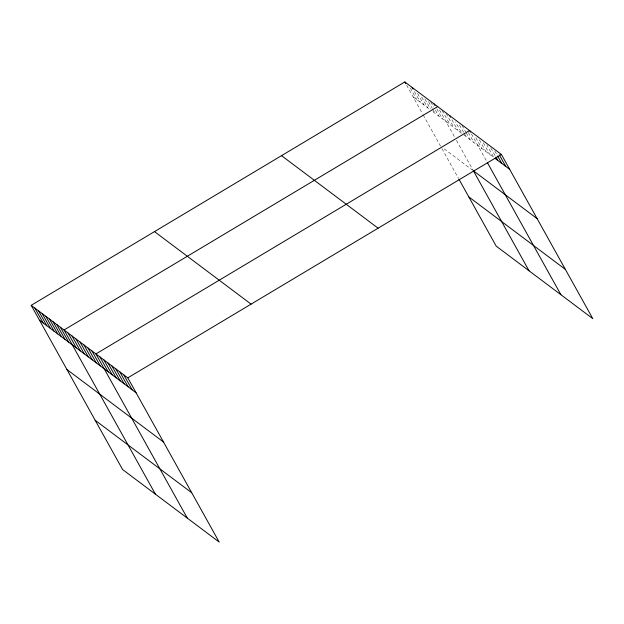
<?xml version="1.0" encoding="UTF-8"?>
<svg xmlns="http://www.w3.org/2000/svg" width="624" height="624" viewBox="0 0 624 624"><rect width="100%" height="100%" fill="white"/><g stroke="black" fill="none" stroke-linecap="round" stroke-linejoin="round"><path stroke-width="0.47" stroke-dasharray="3.12 2.34" d="M413.119 96.868L429.905 109.465M432.83 111.657L461.9 133.489L455.442 121.883M463.889 134.987L493.779 157.427L486.853 144.986M444.187 148.863L472.649 170.235M494.824 150.977L497.133 155.119M490.838 147.982L495.456 156.273M483.335 142.826L489.793 154.432M479.349 139.838L485.807 151.445M475.823 137.67L481.822 148.45M471.377 133.856L486.517 161.054M468.32 132.522L473.85 142.467M462.025 125.385L465.715 132.015M466.175 132.842L469.872 139.472M459.428 124.878L463.577 132.335M464.038 133.169L465.886 136.484M451.916 119.722L457.915 130.502M446.09 113.412L453.929 127.507M442.104 110.425L449.951 124.519M439.507 109.918L454.646 137.124M456.472 140.408L472.922 169.962M436.777 108.833L442.315 118.786M430.817 101.954L433.586 106.922M435.435 110.237L438.664 116.041M428.555 101.696L432.245 108.326M432.713 109.161L435.014 113.303M424.905 98.959L430.443 108.904M421.723 97.048L427.721 107.827M417.612 93.475L424.07 105.082M414.422 91.564L420.42 102.344M410.311 88L416.77 99.606M406.661 85.262L422.721 114.106M423.173 114.925L440.544 146.125M441.956 148.66L458.429 178.269"/><path stroke-width="0.94" d="M31.2 305.331L127.787 377.855L219.18 542.061L122.593 469.529L31.2 305.331L404.82 81.939L501.407 154.471L592.8 318.669L496.213 246.145L458.905 179.119M437.658 106.603L64.038 329.987L155.431 494.192M127.787 377.855L501.407 154.471M495.105 158.426L509.714 169.393M537.131 218.657L473.382 170.789L529.051 270.8M468.788 196.88L565.383 269.412M281.525 155.657L378.113 228.189M154.495 231.613L251.082 304.138M39.507 320.252L136.094 392.777M66.924 369.517L163.519 442.042M95.176 420.272L191.763 492.796M499.27 154.791L505.729 166.397M497.593 155.945L501.743 163.41M495.916 157.1L497.757 160.415M470.457 132.194L469.529 130.533L95.917 353.925L187.309 518.123M487.438 162.7L560.921 294.739M449.608 115.58L450.536 117.234M434.008 103.865L434.928 105.518M412.113 87.422L413.041 89.084M404.82 81.939L405.74 83.6M123.809 374.868L132.109 389.789M119.824 371.873L128.131 386.794M115.838 368.885L124.145 383.807M111.852 365.89L120.159 380.812M107.866 362.903L116.173 377.824M103.888 359.908L112.187 374.829M99.902 356.912L108.209 371.842M91.931 350.93L100.238 365.851M87.945 347.942L96.252 362.864M83.959 344.947L92.266 359.869M79.981 341.96L88.28 356.881M75.995 338.965L84.302 353.886M72.01 335.969L80.317 350.899M68.024 332.982L76.331 347.903M60.395 327.249L68.695 342.17M56.745 324.511L65.052 339.433M53.095 321.773L61.402 336.695M49.444 319.028L57.751 333.949M45.794 316.29L54.101 331.211M42.143 313.552L50.45 328.474M38.501 310.807L46.8 325.736M34.85 308.069L43.157 322.99"/></g></svg>
